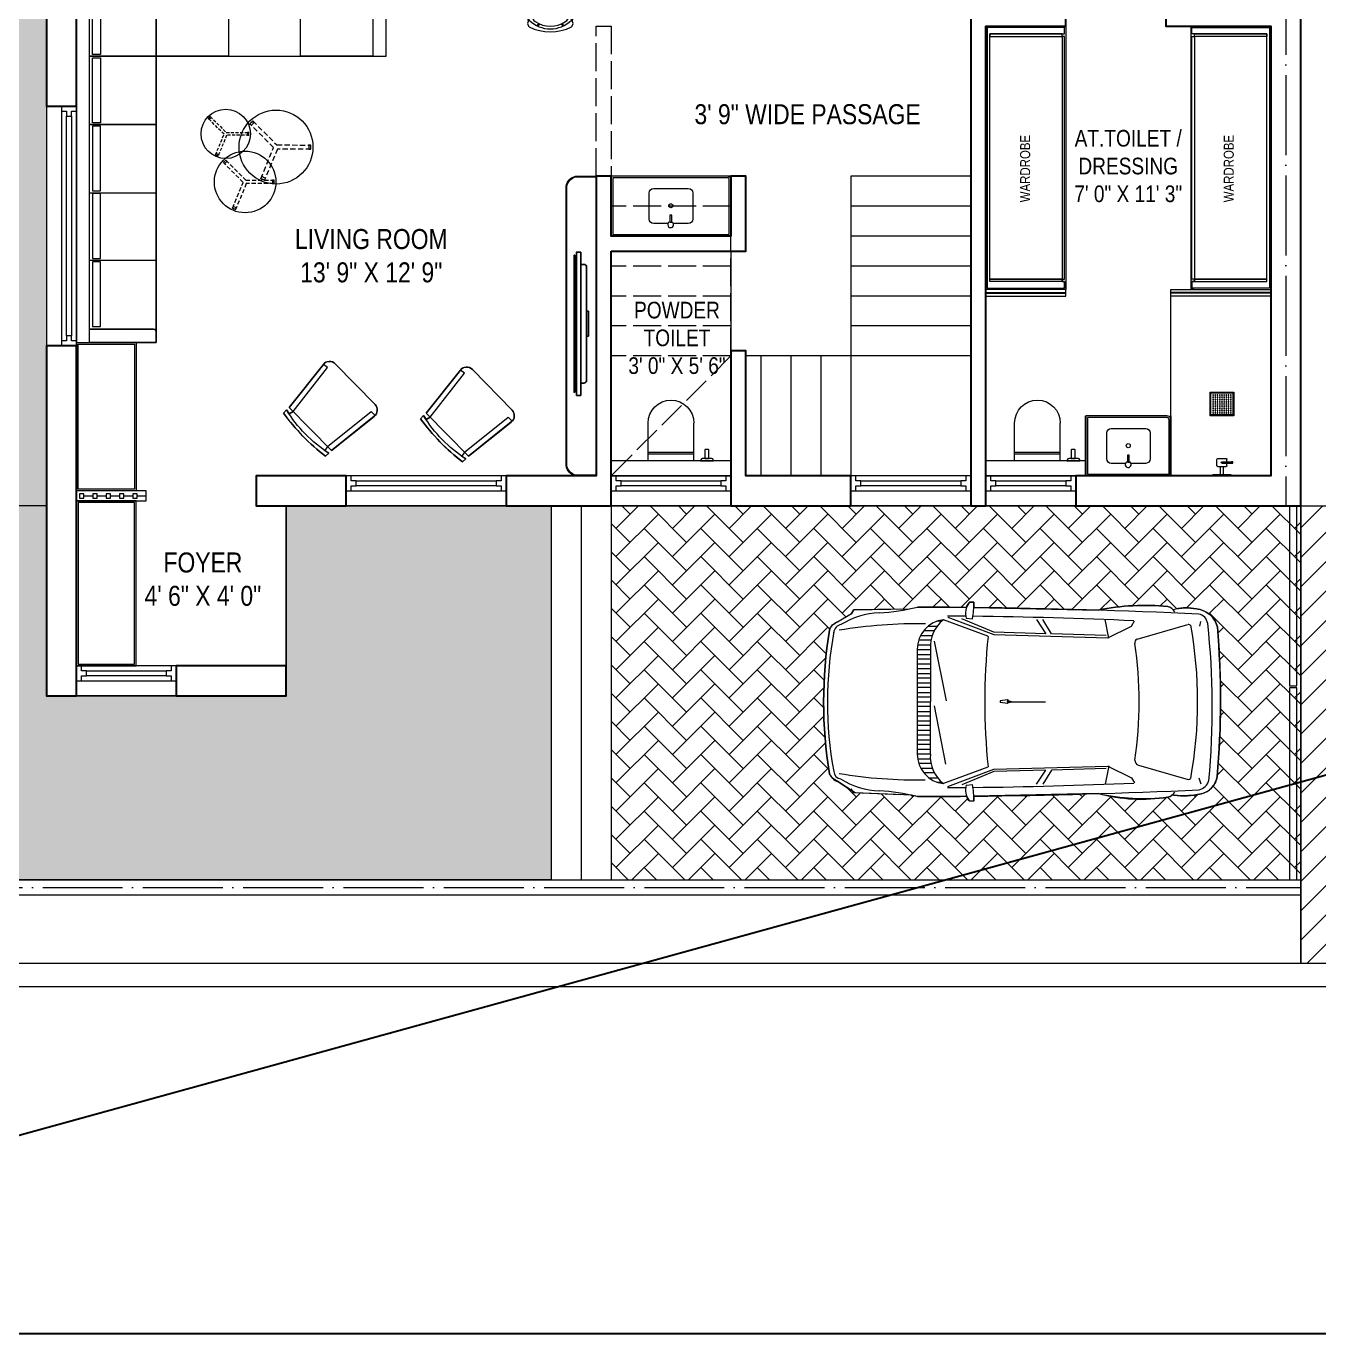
# Model space of a CAD drawing. Header units: millimetres. Extents: x 56222 to 120458, y -162468 to -121287.
# Drawn here: x 113795.1 to 114183.1, y -158693.4 to -158300.9 of the extents above; entities that cross this region are included whole.
import ezdxf

# ---------------------------------------------------------------- set-up
doc = ezdxf.new("R2010")
doc.units = ezdxf.units.MM
doc.header["$MEASUREMENT"] = 0
for name, pattern in [('ACAD_ISO02W100', [15, 12, -3]), ('ACAD_ISO04W100', [30, 24, -3, 0, -3]), ('HIDDEN', [0.375, 0.25, -0.125])]:
    doc.linetypes.add(name, pattern=pattern)
for name, color, linetype, lineweight in [('aaa_2-i-ele-furniture-metal', 143, 'Continuous', 9), ('Farniture', 59, 'Continuous', 25), ('FURNITURE', 59, 'Continuous', 9), ('GROUND FLOOR', 7, 'Continuous', 9), ('GROUND FLOOR  ( PLINE )', 251, 'Continuous', 30), ('GROUND FLOOR ( DW_RAIL )', 7, 'Continuous', 9), ('GROUND FLOOR ( STAIR )', 45, 'Continuous', 9), ('SECOND FLOOR  ( PLINE )', 251, 'Continuous', 30), ('X_GARDEN ( AMENITIES )', 251, 'Continuous', 9), ('X_GARDEN ( HATCH )', 251, 'Continuous', 9), ('X_GARDEN ( PARKING ) ( HATCH )', 251, 'Continuous', 9), ('X_PLOT', 1, 'Continuous', 9), ('X_PLOT ( HATCH )', 251, 'Continuous', 9), ('X_PLot_', 250, 'Continuous', 9), ('X_SHEET', 7, 'Continuous', 9), ('XXX  CAR ( SEDAN )', 251, 'Continuous', 9)]:
    doc.layers.add(name, color=color, linetype=linetype, lineweight=lineweight)
doc.layers.add('GROUND FLOOR  ( Text )', color=251, linetype='Continuous')
doc.layers.add('XXX  CAR ( BOUNDRY )', color=251, linetype='Continuous', lineweight=9, plot=False)
doc.styles.add('KATHA', font='swissc.ttf')
doc.styles.add("KATHA'", font='swissc.ttf')

# ---------------------------------------------------------------- blocks, each defined once
blk = doc.blocks.new('tv')
at = {"layer": 'Farniture'}
for points in [[(47049.68, -94850.89), (47017.64, -94850.89), (47017.64, -94849.96), (47049.68, -94849.96)], [(47048.97, -94849.55), (47018.36, -94849.55), (47018.36, -94849.43), (47048.97, -94849.43)], [(47048.62, -94849.96), (47018.71, -94849.96), (47018.71, -94849.55), (47048.62, -94849.55)], [(47030.87, -94852.22), (47036.46, -94852.22), (47036.46, -94852.63), (47030.87, -94852.63)]]:
    blk.add_lwpolyline(points, close=True, dxfattribs=at)
blk.add_lwpolyline([(47046.93, -94850.89), (47020.39, -94850.89), (47020.39, -94851.6, 0.414214), (47021.02, -94852.22), (47046.31, -94852.22, 0.414214), (47046.93, -94851.6)], format="xyb", close=True, dxfattribs=at)
blk = doc.blocks.new('A$C744D1EC1')
at = {"layer": 'FURNITURE'}
for p, q in [((-2.26, -0.39), (-2.26, 0)), ((-2.26, -0.39), (-2.26, 0)), ((0, -0.39), (0, 0)), ((0, -0.39), (0, 0)), ((2.26, -0.39), (2.26, 0)), ((2.26, -0.39), (2.26, 0)), ((-2.26, -0.39), (2.26, -0.39)), ((-2.26, -0.39), (2.26, -0.39)), ((-1.26, -2.56), (-1.26, -4.14)), ((-1.06, -2.36), (1.06, -2.36)), ((-0.39, -0.39), (-0.39, -2.36)), ((0, -3.15), (2.56, -3.15)), ((0.39, -0.39), (0.39, -2.36)), ((1.26, -2.56), (1.26, -3.15)), ((-1.06, -4.33), (1.06, -4.33)), ((0, -3.55), (2.56, -3.55)), ((1.26, -3.55), (1.26, -4.14))]:
    blk.add_line(p, q, dxfattribs=at)
for points in [[(-2.96, -15.14), (-2.96, -20.86, 0.414214), (-2.86, -20.96), (2.86, -20.96, 0.414214), (2.96, -20.86), (2.96, -15.14, 0.414214), (2.86, -15.04), (-2.86, -15.04, 0.414214)], [(-2.76, -15.34), (-2.76, -20.66, 0.414214), (-2.66, -20.76), (2.66, -20.76, 0.414214), (2.76, -20.66), (2.76, -15.34, 0.414214), (2.66, -15.24), (-2.66, -15.24, 0.414214)]]:
    blk.add_lwpolyline(points, format="xyb", close=True, dxfattribs=at)
for centre, radius in [((2.56, -3.35), 0.197), ((-2.21, -15.79), 0.0985), ((-2.21, -16.34), 0.0985), ((-1.66, -15.79), 0.0985), ((-1.66, -16.34), 0.0985), ((-1.1, -15.79), 0.0985), ((-1.1, -16.34), 0.0985), ((-0.55, -15.79), 0.0985), ((-0.55, -16.34), 0.0985), ((0, -15.79), 0.0985), ((0, -16.34), 0.0985), ((0.55, -15.79), 0.0985), ((0.55, -16.34), 0.0985), ((1.1, -15.79), 0.0985), ((1.1, -16.34), 0.0985), ((1.66, -15.79), 0.0985), ((1.66, -16.34), 0.0985), ((2.21, -15.79), 0.0985), ((2.21, -16.34), 0.0985), ((-2.21, -16.9), 0.0985), ((-2.21, -17.45), 0.0985), ((-2.21, -18), 0.0985), ((-2.21, -18.55), 0.0985), ((-2.21, -19.1), 0.0985), ((-2.21, -19.66), 0.0985), ((-1.66, -16.9), 0.0985), ((-1.66, -17.45), 0.0985), ((-1.66, -18), 0.0985), ((-1.66, -18.55), 0.0985), ((-1.66, -19.1), 0.0985), ((-1.66, -19.66), 0.0985), ((-1.1, -16.9), 0.0985), ((-1.1, -17.45), 0.0985), ((-1.1, -18), 0.0985), ((-1.1, -18.55), 0.0985), ((-1.1, -19.1), 0.0985), ((-1.1, -19.66), 0.0985), ((-0.55, -16.9), 0.0985), ((-0.55, -17.45), 0.0985), ((-0.55, -18), 0.0985), ((-0.55, -18.55), 0.0985), ((-0.55, -19.1), 0.0985), ((-0.55, -19.66), 0.0985), ((0, -16.9), 0.0985), ((0, -17.45), 0.0985), ((0, -18), 0.0985), ((0, -18.55), 0.0985), ((0, -19.1), 0.0985), ((0, -19.66), 0.0985), ((0.55, -16.9), 0.0985), ((0.55, -17.45), 0.0985), ((0.55, -18), 0.0985), ((0.55, -18.55), 0.0985), ((0.55, -19.1), 0.0985), ((0.55, -19.66), 0.0985), ((1.1, -16.9), 0.0985), ((1.1, -17.45), 0.0985), ((1.1, -18), 0.0985), ((1.1, -18.55), 0.0985), ((1.1, -19.1), 0.0985), ((1.1, -19.66), 0.0985), ((1.66, -16.9), 0.0985), ((1.66, -17.45), 0.0985), ((1.66, -18), 0.0985), ((1.66, -18.55), 0.0985), ((1.66, -19.1), 0.0985), ((1.66, -19.66), 0.0985), ((2.21, -16.9), 0.0985), ((2.21, -17.45), 0.0985), ((2.21, -18), 0.0985), ((2.21, -18.55), 0.0985), ((2.21, -19.1), 0.0985), ((2.21, -19.66), 0.0985), ((-2.21, -20.21), 0.0985), ((-1.66, -20.21), 0.0985), ((-1.1, -20.21), 0.0985), ((-0.55, -20.21), 0.0985), ((0, -20.21), 0.0985), ((0.55, -20.21), 0.0985), ((1.1, -20.21), 0.0985), ((1.66, -20.21), 0.0985), ((2.21, -20.21), 0.0985)]:
    blk.add_circle(centre, radius, dxfattribs=at)
for centre, start, end in [((-1.06, -2.56), 90, 180), ((0, -3.35), 90, 270), ((1.06, -2.56), 0, 90), ((-1.06, -4.14), 180, 270), ((1.06, -4.14), 270, 0)]:
    blk.add_arc(centre, 0.197, start, end, dxfattribs=at)
blk = doc.blocks.new('diz arm chairs')
at = {"layer": 'FURNITURE'}
for points in [[(-370, 900, -0.07147), (390, 900), (390, 844, 0.112083), (-370, 844)], [(-370, 798), (390, 798), (458, 110, -0.443152), (358, 0), (-358, 0, -0.451971), (-457, 113)]]:
    blk.add_lwpolyline(points, format="xyb", close=True, dxfattribs=at)
for points in [[(-299, 798), (-310, 856)], [(320, 798), (331, 856)]]:
    blk.add_lwpolyline(points, dxfattribs=at)
for points in [[(-370, 798), (-299, 798), (-394, 101), (-457, 113)], [(390, 798), (320, 798), (389, 96), (458, 94)]]:
    blk.add_lwpolyline(points, close=True, dxfattribs=at)
blk = doc.blocks.new('dfg')
at = {"layer": 'FURNITURE'}
for p, q in [((295086.03, -103322.89), (295099.32, -103322.89)), ((295086.03, -103322.89), (295086.03, -103338.95)), ((295088.5, -103338.95), (295088.5, -103322.89)), ((295089.07, -103338.95), (295089.07, -103322.89)), ((295086.03, -103338.95), (295099.32, -103338.95))]:
    blk.add_line(p, q, dxfattribs=at)
for points in [[(295086.89, -103316.98), (295086.89, -103319.57, -0.455818), (295086.08, -103320.57), (295086.03, -103320.57), (295086.03, -103315.98), (295086.08, -103315.98, -0.455818)], [(295090.07, -103317.91), (295090.07, -103318.8, -0.414214), (295089.82, -103319.05), (295086.89, -103319.05), (295086.89, -103317.66), (295089.82, -103317.66, -0.414214)]]:
    blk.add_lwpolyline(points, format="xyb", close=True, dxfattribs=at)
blk.add_arc((295099.32, -103330.92), 8.03, 270, 90, dxfattribs=at)
blk = doc.blocks.new('CAR ( SEDAN )')
at = {"layer": 'XXX  CAR ( SEDAN )', "lineweight": 9}
for p, q in [((11.33, 34.43), (10.27, 32.65)), ((28.81, 34.68), (11.33, 34.43)), ((56.11, 37.26), (54.49, 37.28)), ((5.19, 29.87), (9.57, 32.44)), ((44.02, 30.12), (42.29, 30.12)), ((61.32, 24.52), (44.73, 30.71)), ((46.39, 31.67), (63.58, 25.14)), ((63.55, 26.05), (51.57, 30.99)), ((53.2, 31.3), (55.61, 31.07)), ((79.53, 30.78), (82.97, 25.46)), ((85.11, 25.46), (81.82, 30.78)), ((106.5, 23.87), (105.18, 30.78)), ((114.99, 28.31), (116.05, 30.26)), ((140.52, 28.33), (140.83, 30.09)), ((36.23, 24.81), (40.54, 24.81)), ((41.29, 26.58), (37.37, 26.58)), ((39.17, 28.35), (42.42, 28.35)), ((82.97, 25.46), (63.55, 26.05)), ((63.58, 25.14), (106.09, 23.97)), ((105.51, 24.86), (85.11, 25.46)), ((106.09, 23.97), (115, 28.32)), ((117.03, 23.47), (136.05, 28.91)), ((34.98, 19.67), (34.98, -19.45)), ((35.08, 21.27), (39.85, 21.27)), ((40.06, 23.04), (35.48, 23.04)), ((39.85, 19.67), (39.84, -19.47)), ((41.29, 22.73), (45.72, 0.37)), ((39.85, 19.5), (34.98, 19.5)), ((34.98, 17.73), (39.85, 17.73)), ((39.85, 15.96), (34.98, 15.96)), ((34.98, 14.19), (39.85, 14.19)), ((39.85, 12.42), (34.98, 12.42)), ((34.98, 10.65), (39.85, 10.65)), ((39.85, 8.88), (34.98, 8.88)), ((34.98, 7.11), (39.85, 7.11)), ((39.85, 5.34), (34.98, 5.34)), ((34.98, 3.57), (39.85, 3.56)), ((39.85, 1.79), (34.98, 1.8)), ((34.98, 0.02), (39.85, 0.02)), ((68.6, 0.78), (65.88, 0.45)), ((65.88, 0.45), (65.88, -0.24)), ((69.03, 0.48), (68.6, 0.78)), ((68.63, 0.76), (68.63, -0.56)), ((68.83, 0.29), (69.63, 0.29)), ((69.03, 0.48), (69.03, 0.29)), ((69.63, 0.29), (70.41, 0.1)), ((69.63, -0.09), (70.41, 0.1)), ((70.41, 0.1), (82.88, 0.1)), ((39.85, -1.75), (34.98, -1.75)), ((34.98, -3.52), (39.85, -3.52)), ((41.28, -1.41), (45.51, -23.26)), ((68.6, -0.58), (65.88, -0.24)), ((69.03, -0.27), (68.6, -0.58)), ((68.83, -0.09), (69.63, -0.09)), ((69.03, -0.09), (69.03, -0.27)), ((39.85, -5.29), (34.98, -5.29)), ((34.98, -7.06), (39.85, -7.06)), ((39.85, -8.83), (34.98, -8.83)), ((34.98, -10.6), (39.85, -10.6)), ((39.85, -12.37), (34.98, -12.37)), ((34.98, -14.14), (39.85, -14.14)), ((39.85, -15.91), (34.98, -15.91)), ((34.98, -17.68), (39.84, -17.68)), ((39.84, -19.45), (34.98, -19.45)), ((35.07, -21.22), (39.84, -21.22)), ((40.05, -22.99), (35.47, -22.99)), ((61.31, -24.32), (44.71, -30.5)), ((63.57, -25.11), (106.08, -23.95)), ((106.49, -23.86), (105.17, -30.76)), ((106.08, -23.95), (114.99, -28.31)), ((117.55, -23.63), (136.14, -28.95)), ((36.22, -24.76), (40.52, -24.76)), ((41.28, -26.53), (37.36, -26.53)), ((39.16, -28.3), (42.41, -28.3)), ((46.38, -31.62), (63.57, -25.11)), ((63.54, -26.02), (51.56, -30.94)), ((82.96, -25.43), (63.54, -26.02)), ((79.51, -30.75), (82.96, -25.43)), ((85.1, -25.43), (81.81, -30.76)), ((105.5, -24.85), (85.1, -25.43)), ((114.98, -28.3), (116.04, -30.25)), ((140.06, -28.33), (140.82, -30.54)), ((5.28, -29.76), (9.37, -32.41)), ((11.32, -33.93), (10.26, -32.41)), ((28.79, -34.7), (11.32, -33.93)), ((44.01, -30.08), (42.28, -30.07)), ((53.18, -31.09), (55.59, -30.86)), ((34.99, -35.34), (34.79, -35.34)), ((56.1, -37.05), (54.48, -37.08))]:
    blk.add_line(p, q, dxfattribs=at)
blk.add_lwpolyline([(68.83, -0.09, -0.135264), (68.79, -0.08, -0.106902), (68.74, -0.03, -0.081911), (68.71, 0.02, -0.07014), (68.7, 0.1, -0.07014), (68.71, 0.18, -0.081911), (68.74, 0.24, -0.106902), (68.79, 0.28, -0.135264), (68.83, 0.29, -0.135264)], format="xyb", dxfattribs=at)
at = {"layer": 'XXX  CAR ( SEDAN )', "lineweight": 9, "const_width": 0.0741}
blk.add_lwpolyline([(82.92, 0.1, -1), (82.84, 0.1, -1)], format="xyb", close=True, dxfattribs=at)
at = {"layer": 'XXX  CAR ( SEDAN )', "lineweight": 9}
for centre, radius, start, end in [((15.66, 112.82), 79.77, 273.7126, 284.0237), ((17.52, -4184.09), 4219.52, 89.51331, 89.76258), ((60.02, 32.98), 7.03, 145.9184, 193.832), ((56.75, 35), 3.21, 134.8141, 142.9824), ((21.81, 36.95), 34.3, 350.1342, 0.5279), ((26.54, -2443.94), 2479.37, 87.37489, 89.31746), ((119.86, -48.79), 84.84, 84.0994, 101.7634), ((127.4, 31.38), 4.38, 31.0911, 74.3623), ((135.29, 15.6), 19.51, 78.4593, 101.2652), ((138.37, 25.84), 8.92, 13.8808, 84.6498), ((6.66, 25.44), 4.67, 108.278, 161.7508), ((21.86, 3.94), 29.3, 92.0205, 121.7297), ((46.07, 19.68), 11.11, 96.958, 179.9875), ((52.62, 20.65), 12.79, 128.119, 184.3378), ((28.76, -2659.11), 2691.22, 89.48275, 89.62717), ((33.05, -1869.9), 1902.01, 87.50478, 89.31628), ((139.18, 28.63), 4.29, 9.2719, 78.0804), ((167.01, -0.04), 167.01, 170.7499, 189.2251), ((145.37, 0.04), 143.96, 169.5071, 190.407), ((7.25, 25.43), 3.53, 99.4092, 173.5805), ((35.04, -149.14), 178.32, 89.0548, 99.441), ((299.26, 0.05), 239.11, 174.1497, 185.8253), ((61.28, 24.41), 0.12, 10.1779, 76.0482), ((136.23, 27.69), 1.22, 42.9156, 98.1455), ((-20.64, 0.07), 160.3, 349.6825, 10.2925), ((-144.45, -1.89), 289.58, 354.5585, 6.1808), ((-173.68, 0.47), 321.88, 354.9457, 4.911), ((117.49, 22.26), 1.3, 111.9004, 198.0475), ((-32.89, 0.09), 150.73, 351.6665, 8.3085), ((46.06, -19.47), 11.11, 179.9875, 263.0169), ((52.61, -20.44), 12.79, 175.6371, 231.856), ((61.27, -24.21), 0.12, 283.9268, 349.7971), ((118.07, -21.87), 1.83, 176.6262, 253.3957), ((6.94, -24.91), 5.13, 202.2685, 251.0221), ((6.99, -25.6), 3.24, 187.3673, 257.671), ((35.13, 149.2), 178.33, 260.5252, 270.9113), ((21.87, -3.66), 29.53, 238.2508, 267.9428), ((135.84, -27.01), 1.97, 278.9321, 307.479), ((139.09, -26.61), 7.97, 283.9534, 351.1274), ((15.61, -112.76), 79.77, 76.0872, 86.2624), ((29.92, 2659.16), 2691.22, 270.34779, 270.49175), ((60, -32.78), 7.03, 166.143, 214.0566), ((21.8, -36.72), 34.3, 359.447, 9.8408), ((34.03, 1869.71), 1901.76, 270.65458, 272.46559), ((27.88, 2446.59), 2481.96, 270.65051, 272.59542), ((127.39, -31.37), 4.38, 285.6127, 328.8838), ((138.98, -27.94), 5.03, 284.8383, 344.033), ((19.35, 4184.15), 4219.52, 270.21238, 270.46245), ((56.74, -34.8), 3.21, 216.9926, 225.1608), ((119.88, 48.8), 84.84, 258.2116, 275.8756), ((134.37, -4.4), 30.65, 263.1536, 282.3662)]:
    blk.add_arc(centre, radius, start, end, dxfattribs=at)
blk = doc.blocks.new('chair')
at = {"layer": 'FURNITURE'}
for p, q in [((207537.55, -332787.31), (207536.92, -332786.71)), ((207537.75, -332787.21), (207537.26, -332786.54)), ((207544.47, -332787.21), (207544.97, -332786.54)), ((207544.68, -332787.31), (207545.31, -332786.71)), ((207534.34, -332788.09), (207533.13, -332795.04)), ((207534.65, -332788.35), (207534.13, -332795.21)), ((207535.35, -332789.78), (207534.82, -332796.73)), ((207546.87, -332789.78), (207547.4, -332796.73)), ((207547.58, -332788.35), (207548.1, -332795.21)), ((207547.88, -332788.09), (207549.09, -332795.04)), ((207534.15, -332794.85), (207535.01, -332794.25)), ((207534.25, -332793.63), (207535.06, -332793.69)), ((207547.98, -332793.63), (207547.17, -332793.69)), ((207548.07, -332794.85), (207547.21, -332794.25)), ((207544.98, -332799.35), (207537.25, -332799.35))]:
    blk.add_line(p, q, dxfattribs=at)
for centre, radius, start, end in [((207535.38, -332787.38), 1.26, 127.0239, 232.9761), ((207541.11, -332798.54), 13.79, 61.9275, 118.0725), ((207541.11, -332794.89), 9.19, 45.0865, 134.9135), ((207541.11, -332794.89), 8.38, 55.9297, 124.0703), ((207546.85, -332787.38), 1.26, 307.0239, 52.9761), ((207537.78, -332789.96), 2.43, 124.0703, 175.6302), ((207544.44, -332789.96), 2.43, 4.3698, 55.9297), ((207533.63, -332795.13), 0.504, 170.1051, 0.2897), ((207548.6, -332795.13), 0.504, 179.7103, 9.8949), ((207537.25, -332796.92), 2.43, 175.6302, 270), ((207544.98, -332796.92), 2.43, 270, 4.3698)]:
    blk.add_arc(centre, radius, start, end, dxfattribs=at)
blk = doc.blocks.new('A$C37C31B9F')
at = {"layer": 'FURNITURE', "linetype": 'HIDDEN', "lineweight": 5, "ltscale": 8}
blk.add_lwpolyline([(0.83, -0.86), (0.83, -14.44), (13.38, -19.64, -0.029437), (12.75, -21.18), (0, -15.9), (-12.75, -21.18, -0.029437), (-13.38, -19.64), (-0.83, -14.44), (-0.83, -0.86)], format="xyb", close=True, dxfattribs=at)
at = {"layer": 'FURNITURE', "ltscale": 10}
for points in [[(0.83, -1.69), (0.83, -0.86), (-0.83, -0.86), (-0.83, -1.69, -0.031281)], [(-11.98, -20.86, -0.031281), (-12.61, -19.32), (-13.38, -19.64, 0.029437), (-12.75, -21.18)], [(-6.39, -20.49), (-6.39, -19.48), (-8.39, -19.48), (-8.39, -20.49, -0.031281)], [(13.38, -19.64), (12.61, -19.32, -0.031281), (11.98, -20.86), (12.75, -21.18, 0.029437)], [(18.37, -22.35), (18.37, -21.68), (17.03, -21.68), (17.03, -22.35, -0.031281)], [(8.12, -37.69, -0.031281), (7.61, -36.45), (6.99, -36.71, 0.029437), (7.5, -37.94)], [(28.41, -36.71), (27.79, -36.45, -0.031281), (27.28, -37.69), (27.9, -37.94, 0.029437)], [(-21.76, -43.49, -0.031281), (-22.53, -41.64), (-23.45, -42.02, 0.029437), (-22.69, -43.87)], [(8.67, -42.02), (7.74, -41.64, -0.031281), (6.98, -43.49), (7.9, -43.87, 0.029437)]]:
    blk.add_lwpolyline(points, format="xyb", close=True, dxfattribs=at)
at = {"layer": 'FURNITURE', "linetype": 'HIDDEN', "lineweight": 5, "ltscale": 10}
blk.add_lwpolyline([(-6.39, -19.48), (-6.39, -35.79), (8.67, -42.02, -0.029437), (7.9, -43.87), (-7.39, -37.54), (-22.69, -43.87, -0.029437), (-23.45, -42.02), (-8.39, -35.79), (-8.39, -19.48)], format="xyb", close=True, dxfattribs=at)
at = {"layer": 'FURNITURE', "linetype": 'HIDDEN', "lineweight": 5, "ltscale": 6}
blk.add_lwpolyline([(18.37, -21.68), (18.37, -32.55), (28.41, -36.71, -0.029437), (27.9, -37.94), (17.7, -33.72), (7.5, -37.94, -0.029437), (6.99, -36.71), (17.03, -32.55), (17.03, -21.68)], format="xyb", close=True, dxfattribs=at)
at = {"layer": 'FURNITURE'}
for centre, radius in [((0, -15), 15), ((-7.39, -36.45), 18), ((17.7, -33), 12)]:
    blk.add_circle(centre, radius, dxfattribs=at)

msp = doc.modelspace()

# ---------------------------------------------------------------- hatches: boundary and pattern name
at = {"layer": 'X_GARDEN ( PARKING ) ( HATCH )'}
h = msp.add_hatch(dxfattribs=at)
h.set_pattern_fill('HONEY', color=256, scale=30, style=0)
h.set_pattern_definition([(0, (12556.0177, 893.4752), (5.625, 3.24759525), [3.75, -7.5]), (120, (12556.0177, 893.4752), (-5.62499999, 3.24759527), [3.75, -7.5]), (60, (12556.0177, 893.4752), (1e-08, 6.49519052), [-7.5, 3.75])])
h.paths.add_polyline_path([(113765.12644, -158161.38434), (113801.12644, -158161.38434), (113801.12644, -158501.88434), (113873.12644, -158501.88434), (113873.12644, -158444.88434), (113952.62644, -158444.88434), (113952.62644, -158557.13434), (113765.12644, -158557.13434)])
h = msp.add_hatch(dxfattribs=at)
h.set_pattern_fill('AR-HBONE', color=256, scale=1.5, style=0)
h.set_pattern_definition([(45, (12556.0177, 893.475), (7e-16, 8.48528137), [18, -6]), (135, (12560.2603, 897.718), (7e-16, 8.48528137), [18, -6])])
h.paths.add_polyline_path([(113970.62644, -158557.13434), (114177.62644, -158557.13434), (114177.62644, -158444.88434), (113970.62644, -158444.88434)])
edge = h.paths.add_edge_path(flags=16)
edge.add_line((114079.5307, -158533.50888), (114078.22957, -158533.52566))
edge.add_line((114078.22957, -158533.52566), (114078.03937, -158533.31501))
edge.add_arc((114082.67062, -158530.07086), 5.65447, 200.4037144, 215.0108894, ccw=False)
edge.add_line((114077.37092, -158532.04219), (114062.56722, -158532.12937))
edge.add_line((114062.56722, -158532.12937), (114060.80306, -158531.75493))
edge.add_line((114060.80306, -158531.75493), (114043.8979, -158531.01372))
edge.add_line((114043.8979, -158531.01372), (114038.67971, -158527.64778))
edge.add_line((114038.67971, -158527.64778), (114037.19062, -158526.74716))
edge.add_line((114037.19062, -158526.74716), (114036.17524, -158525.27442))
edge.add_arc((114168.69097, -158503.75207), 134.25211, 170.7498996, 189.225061, ccw=False)
edge.add_arc((114038.55131, -158482.55724), 2.39784, 126.1795056, 170.7498996, ccw=False)
edge.add_arc((114043.61437, -158489.48023), 10.97469, 117.1128965, 126.1795056, ccw=False)
edge.add_line((114038.61271, -158479.71155), (114042.84727, -158477.22289))
edge.add_line((114042.84727, -158477.22289), (114043.54685, -158476.04708))
edge.add_line((114043.54685, -158476.04708), (114060.06524, -158475.81048))
edge.add_line((114060.06524, -158475.81048), (114062.56355, -158475.23927))
edge.add_line((114062.56355, -158475.23927), (114077.33567, -158475.36958))
edge.add_arc((114082.96821, -158477.33026), 5.96403, 146.4337525, 160.8070388, ccw=False)
edge.add_arc((114078.79934, -158474.56401), 0.96087, 135.446833, 146.4337525, ccw=False)
edge.add_arc((114075.44948, -158471.266), 3.74002, 315.4468331, 318.2655118)
edge.add_line((114078.24042, -158473.75566), (114079.5437, -158473.77082))
edge.add_arc((114051.97418, -158474.02408), 27.57068, -2.8371538, 0.5263245, ccw=False)
edge.add_line((114079.51107, -158475.38876), (114116.86778, -158476.18408))
edge.add_arc((114130.78828, -158542.94454), 68.19633, 84.0993963, 101.7782217, ccw=False)
edge.add_arc((114137.64364, -158476.61343), 1.5119, 50.2716843, 84.0993963, ccw=False)
edge.add_arc((114144.90338, -158467.87782), 9.84655, 230.2716843, 235.3923991)
edge.add_arc((114143.19464, -158491.18018), 15.68641, 91.396844, 104.3343579, ccw=False)
edge.add_arc((114143.19464, -158491.18018), 15.68641, 78.4593301, 91.396844, ccw=False)
edge.add_arc((114145.67081, -158482.93904), 7.15881, 49.2496784, 84.6932256, ccw=False)
edge.add_arc((114145.66409, -158482.94984), 7.17139, 13.8808385, 49.2653386, ccw=False)
edge.add_arc((113892.64289, -158503.38933), 260.92586, -0.0618614, 4.8718869, ccw=False)
edge.add_arc((113894.65824, -158503.34066), 258.91057, 354.9481753, 359.9268883, ccw=False)
edge.add_arc((114146.3278, -158525.16943), 6.31027, 317.4103477, 351.1569482, ccw=False)
edge.add_arc((114146.24568, -158525.1137), 6.40845, 283.9533795, 317.5404036, ccw=False)
edge.add_arc((114142.2207, -158504.5175), 27.38799, 272.4980163, 281.7348948, ccw=False)
edge.add_arc((114142.45088, -158507.25651), 24.64179, 262.1156032, 272.240893, ccw=False)
edge.add_arc((114141.77676, -158536.42959), 5.47913, 119.5968338, 127.2104123)
edge.add_arc((114137.64867, -158530.99309), 1.34704, 275.8755643, 307.2104123, ccw=False)
edge.add_arc((114129.73085, -158485.26194), 47.75546, 254.3643483, 279.711474, ccw=False)
edge.add_line((114116.85985, -158531.25021), (114079.50483, -158532.02422))
edge.add_arc((114069.62118, -158532.9389), 9.92588, -3.2964236, 5.2873942, ccw=False)
edge.add_line((114079.53064, -158533.50966), (114079.5307, -158533.50888))
at = {"layer": 'X_PLOT ( HATCH )'}
h = msp.add_hatch(dxfattribs=at)
h.set_pattern_fill('ANSI31', color=251, scale=50, style=0)
h.set_pattern_definition([(45, (12556.0177, 893.475), (-4.41941738, 4.41941738), [])])
h.paths.add_polyline_path([(114177.62644, -158444.88434), (114291.59855, -158444.88418), (114291.59855, -158582.26813), (114177.62644, -158582.26829)])

# ---------------------------------------------------------------- linework, layer by layer
at = {"layer": 'FURNITURE'}
for p, q in [((113814.06725, -158350.88434), (113834.11041, -158350.88434)), ((113814.06725, -158371.1057), (113834.11041, -158371.1057)), ((114138.62644, -158435.88434), (114138.62644, -158381.88434)), ((113812.40248, -158441.88433), (113815.06914, -158441.88433)), ((113816.40248, -158441.88433), (113819.06914, -158441.88433)), ((113820.40248, -158441.88433), (113823.06914, -158441.88433)), ((113824.40248, -158441.88433), (113827.06914, -158441.88433)), ((113828.40248, -158441.88433), (113831.06914, -158441.88433))]:
    msp.add_line(p, q, dxfattribs=at)
at = {"layer": 'FURNITURE', "color": 5, "lineweight": 30, "ltscale": 10000}
for p, q in [((114083.12644, -158380.88434), (114107.12644, -158380.88434)), ((114168.62644, -158380.88434), (114138.62644, -158380.88434)), ((114113.12644, -158435.88434), (114113.12644, -158417.87854)), ((114138.62644, -158435.88434), (114138.62644, -158417.87854))]:
    msp.add_line(p, q, dxfattribs=at)
at = {"layer": 'FURNITURE'}
for points in [[(113810.12644, -158285.88434), (113810.12644, -158395.88434), (113834.11041, -158395.88434), (113814.06725, -158395.88434), (113814.06725, -158391.88434), (113834.11041, -158391.88434), (113834.11041, -158395.88434), (113834.11041, -158330.38434), (113814.06725, -158330.38434), (113814.06725, -158330.38434), (113834.11041, -158330.38434), (113834.11041, -158309.88434), (113814.06725, -158309.88434), (113899.1259, -158309.88533), (113877.45407, -158309.88434), (113877.45407, -158289.08434)], [(113899.1259, -158289.08533), (113899.1259, -158309.88533), (113903.1259, -158309.88533), (113903.1259, -158285.88533)], [(113855.78224, -158289.08434), (113855.78224, -158309.88434), (113834.11041, -158309.88434), (113834.11041, -158289.08434), (113834.11041, -158395.88434)], [(114107.12644, -158379.88434), (114083.12644, -158379.88434), (114083.12644, -158300.88552), (114107.12644, -158300.88552), (114107.12644, -158379.88434), (114106.38887, -158379.88434), (114106.38887, -158379.49642), (114106.77679, -158379.49642), (114106.77679, -158377.55681), (114084.2902, -158377.55681), (114084.2902, -158303.21305), (114106.77679, -158303.21305), (114106.77679, -158301.27344), (114083.51436, -158301.27344), (114083.51436, -158379.49642), (114106.77679, -158379.49642), (114106.77679, -158377.55681), (114106.00094, -158377.55681), (114106.00094, -158376.78096), (114106.77679, -158376.78096), (114106.77679, -158303.9889), (114106.00094, -158303.9889), (114106.00094, -158303.21305), (114084.2902, -158303.21305), (114084.2902, -158303.9889), (114106.00094, -158303.9889), (114106.00094, -158376.78096), (114084.2902, -158376.78096), (114106.00094, -158376.78096), (114106.00094, -158377.55681), (114106.77679, -158377.55681), (114106.77679, -158379.49642), (114106.38887, -158379.49642), (114106.38887, -158379.88434)], [(114144.62644, -158379.88434), (114168.62644, -158379.88434), (114168.62644, -158300.88552), (114144.62644, -158300.88552), (114144.62644, -158379.88434), (114145.36401, -158379.88434), (114145.36401, -158379.49642), (114144.97609, -158379.49642), (114144.97609, -158377.55681), (114167.46267, -158377.55681), (114167.46267, -158303.21305), (114144.97609, -158303.21305), (114144.97609, -158301.27344), (114168.23852, -158301.27344), (114168.23852, -158379.49642), (114144.97609, -158379.49642), (114144.97609, -158377.55681), (114145.75193, -158377.55681), (114145.75193, -158376.78096), (114144.97609, -158376.78096), (114144.97609, -158303.9889), (114145.75193, -158303.9889), (114145.75193, -158303.21305), (114167.46267, -158303.21305), (114167.46267, -158303.9889), (114145.75193, -158303.9889), (114145.75193, -158376.78096), (114167.46267, -158376.78096), (114145.75193, -158376.78096), (114145.75193, -158377.55681), (114144.97609, -158377.55681), (114144.97609, -158379.49642), (114145.36401, -158379.49642), (114145.36401, -158379.88434)]]:
    msp.add_lwpolyline(points, dxfattribs=at)
for points in [[(113834.11041, -158395.88434), (113834.11041, -158392.70046, 0.419987392), (113833.31041, -158391.88434), (113814.06725, -158391.88434), (113814.06725, -158289.08434)], [(113987.70785, -158360.1101), (113983.43608, -158360.11022, -0.414213562), (113982.10385, -158358.77807), (113982.10363, -158350.97855, -0.414213562), (113983.43578, -158349.64632), (113993.8171, -158349.64602, -0.414213562), (113995.14932, -158350.97818), (113995.14955, -158358.77769, -0.414213562), (113993.8174, -158360.10992), (113989.34316, -158360.11005)], [(113987.70785, -158360.1101), (113983.43608, -158360.11022, -0.414213562), (113982.10385, -158358.77807), (113982.10363, -158350.97855, -0.414213562), (113983.43578, -158349.64632), (113993.8171, -158349.64602, -0.414213562), (113995.14932, -158350.97818), (113995.14955, -158358.77769, -0.414213562), (113993.8174, -158360.10992), (113989.34316, -158360.11005)], [(114125.01719, -158432.11025), (114120.74542, -158432.11037, -0.414213562), (114119.4132, -158430.77822), (114119.41297, -158422.9787, -0.414213562), (114120.74512, -158421.64647), (114131.12644, -158421.64617, -0.414213562), (114132.45867, -158422.97832), (114132.45889, -158430.77784, -0.414213562), (114131.12674, -158432.11007), (114126.6525, -158432.1102)], [(114125.01719, -158432.11025), (114120.74542, -158432.11037, -0.414213562), (114119.4132, -158430.77822), (114119.41297, -158422.9787, -0.414213562), (114120.74512, -158421.64647), (114131.12644, -158421.64617, -0.414213562), (114132.45867, -158422.97832), (114132.45889, -158430.77784, -0.414213562), (114131.12674, -158432.11007), (114126.6525, -158432.1102)]]:
    msp.add_lwpolyline(points, format="xyb", dxfattribs=at)
for points in [[(113817.36754, -158309.35419), (113814.93873, -158309.35419), (113814.93873, -158289.95581), (113833.58026, -158289.95581), (113833.58026, -158292.38463), (113817.36754, -158292.38463)], [(113817.36754, -158329.85419), (113814.93873, -158329.85419), (113814.93873, -158310.41449), (113817.36754, -158310.41449)], [(113817.36754, -158330.91449), (113814.93873, -158330.91449), (113814.93873, -158350.35419), (113817.36754, -158350.35419)], [(113817.36754, -158351.13586), (113814.93873, -158351.13586), (113814.93873, -158370.57555), (113817.36754, -158370.57555)], [(113988.83836, -158359.75731), (113988.83829, -158357.65509), (113988.30197, -158357.6551), (113988.30203, -158359.75733)], [(113988.83836, -158359.75731), (113988.83829, -158357.65509), (113988.30197, -158357.6551), (113988.30203, -158359.75733)], [(113817.36754, -158371.63586), (113814.93873, -158371.63586), (113814.93873, -158391.07555), (113817.36754, -158391.07555)], [(114107.12644, -158381.88434), (114107.12644, -158379.88434), (114083.12644, -158379.88434), (114083.12644, -158381.88434)], [(114138.62644, -158381.88434), (114138.62644, -158379.88434), (114168.62644, -158379.88434), (114168.62644, -158381.88434)], [(113828.06914, -158440.38433), (113810.12644, -158440.38433), (113810.12644, -158395.88434), (113828.06914, -158395.88434)], [(113827.56914, -158439.88433), (113810.62644, -158439.88433), (113810.62644, -158396.38434), (113827.56914, -158396.38434)], [(113970.62644, -158431.38434), (113970.62644, -158435.88434), (114006.62644, -158435.88434), (114006.62644, -158431.38434)], [(114083.12644, -158431.38434), (114083.12644, -158435.88434), (114113.12644, -158435.88434), (114113.12644, -158431.38434)], [(114126.1477, -158431.75746), (114126.14764, -158429.65523), (114125.61131, -158429.65525), (114125.61137, -158431.75748)], [(114126.1477, -158431.75746), (114126.14764, -158429.65523), (114125.61131, -158429.65525), (114125.61137, -158431.75748)], [(113831.06914, -158443.38433), (113831.06914, -158440.38433), (113810.12644, -158440.38434), (113810.12644, -158443.38434)], [(113828.06914, -158443.38433), (113810.12644, -158443.38433), (113810.12644, -158492.88434), (113828.06914, -158492.88434)], [(113811.06914, -158442.551), (113812.40248, -158442.551), (113812.40248, -158441.21766), (113811.06914, -158441.21766)], [(113815.06914, -158442.551), (113816.40248, -158442.551), (113816.40248, -158441.21766), (113815.06914, -158441.21766)], [(113819.06914, -158442.551), (113820.40248, -158442.551), (113820.40248, -158441.21766), (113819.06914, -158441.21766)], [(113823.06914, -158442.551), (113824.40248, -158442.551), (113824.40248, -158441.21766), (113823.06914, -158441.21766)], [(113827.06914, -158442.551), (113828.40248, -158442.551), (113828.40248, -158441.21766), (113827.06914, -158441.21766)], [(113827.56914, -158443.88433), (113810.62644, -158443.88433), (113810.62644, -158492.38434), (113827.56914, -158492.38434)]]:
    msp.add_lwpolyline(points, close=True, dxfattribs=at)
for points in [[(113957.12638, -158348.97393, -0.285508079), (113959.95708, -158345.88434), (113966.12644, -158345.88434), (113966.12644, -158435.88434), (113959.95708, -158435.88434, -0.285488109), (113957.12644, -158432.79503)], [(113957.26966, -158348.98738, -0.283198222), (113959.97694, -158346.02761), (113966.12641, -158346.02761), (113966.12647, -158435.74107), (113959.97694, -158435.74107, -0.283177914), (113957.26971, -158432.78158)], [(113957.32616, -158348.99275, -0.282251932), (113959.98487, -158346.08411), (113966.12641, -158346.08411), (113966.12647, -158435.68457), (113959.98487, -158435.68457, -0.282231485), (113957.32621, -158432.7762)], [(113970.62644, -158363.88434), (114006.62644, -158363.88434), (114006.62644, -158347.07706, 0.422613335), (114005.44186, -158345.87858), (113970.62644, -158345.87854)], [(113971.12644, -158363.38434), (114006.12644, -158363.38434), (114006.12644, -158347.07133, 0.425307349), (114005.44427, -158346.37858), (113971.12644, -158346.37854)], [(113886.68236, -158428.29224), (113885.5106, -158427.08894), (113884.69765, -158428.25026, 0.008823724), (113885.89599, -158429.058), (113884.9351, -158429.99371, -0.071469557), (113872.2862, -158417.00432), (113873.2471, -158416.06861, 0.008823724), (113874.02272, -158417.28798), (113875.20523, -158416.50616), (113874.03347, -158415.30285), (113884.28145, -158402.40765, -0.451970662), (113887.85823, -158402.22756), (113899.78019, -158414.47045, -0.443152283), (113899.56058, -158417.99823)], [(113886.68236, -158428.29224), (113885.5106, -158427.08894), (113884.69765, -158428.25026, 0.008823724), (113885.89599, -158429.058), (113884.9351, -158429.99371, -0.071469557), (113872.2862, -158417.00432), (113873.2471, -158416.06861, 0.008823724), (113874.02272, -158417.28798), (113875.20523, -158416.50616), (113874.03347, -158415.30285), (113884.28145, -158402.40765, -0.451970662), (113887.85823, -158402.22756), (113899.78019, -158414.47045, -0.443152283), (113899.56058, -158417.99823)], [(113927.81285, -158429.9922), (113926.64109, -158428.78889), (113925.82814, -158429.95022, 0.008823724), (113927.02648, -158430.75795), (113926.06558, -158431.69366, -0.071469557), (113913.41669, -158418.70427), (113914.37759, -158417.76856, 0.008823724), (113915.15321, -158418.98794), (113916.33572, -158418.20611), (113915.16396, -158417.00281), (113925.41193, -158404.1076, -0.451970662), (113928.98872, -158403.92752), (113940.91068, -158416.17041, -0.443152283), (113940.69107, -158419.69819)], [(113927.81285, -158429.9922), (113926.64109, -158428.78889), (113925.82814, -158429.95022, 0.008823724), (113927.02648, -158430.75795), (113926.06558, -158431.69366, -0.071469557), (113913.41669, -158418.70427), (113914.37759, -158417.76856, 0.008823724), (113915.15321, -158418.98794), (113916.33572, -158418.20611), (113915.16396, -158417.00281), (113925.41193, -158404.1076, -0.451970662), (113928.98872, -158403.92752), (113940.91068, -158416.17041, -0.443152283), (113940.69107, -158419.69819)], [(114113.12644, -158435.88434), (114138.62644, -158435.88434), (114138.62644, -158419.07706, 0.422613335), (114137.44186, -158417.87858), (114113.12644, -158417.87854)], [(114113.62644, -158435.38434), (114138.12644, -158435.38434), (114138.12644, -158419.07133, 0.425307349), (114137.44427, -158418.37858), (114113.62644, -158418.37854)]]:
    msp.add_lwpolyline(points, format="xyb", close=True, dxfattribs=at)
for centre in [(113988.57005, -158354.80147), (113988.57005, -158354.80147), (114125.87939, -158426.80162), (114125.87939, -158426.80162)]:
    msp.add_circle(centre, 0.61313, dxfattribs=at)
for centre in [(113988.52552, -158360.47299), (113988.52552, -158360.47299), (114125.83486, -158432.47313), (114125.83486, -158432.47313)]:
    msp.add_arc(centre, 0.89457, 104.4675998, 69.5307368, dxfattribs=at)
at = {"layer": 'GROUND FLOOR', "color": 1, "linetype": 'ACAD_ISO04W100'}
for p, q in [((114173.12644, -158044.7346), (114173.12644, -158444.88434)), ((113679.62644, -158559.38434), (114177.62644, -158559.38434))]:
    msp.add_line(p, q, dxfattribs=at)
at = {"layer": 'GROUND FLOOR'}
for p, q in [((114177.62644, -158044.7346), (114177.62644, -158582.26829)), ((113801.12644, -158152.38434), (113801.12644, -158501.88434)), ((113810.12644, -158285.88434), (113810.12644, -158501.88434)), ((114078.62644, -158296.38434), (114078.62644, -158444.88434)), ((114083.12644, -158300.88434), (114083.12644, -158444.88434)), ((114168.62644, -158300.88434), (114168.62644, -158435.88434)), ((113810.12644, -158324.88434), (113801.12644, -158324.88434)), ((113966.12644, -158345.88434), (113966.12644, -158435.88434)), ((114011.12644, -158345.88434), (113966.12644, -158345.88434)), ((113970.62644, -158345.88434), (113970.62644, -158363.88434)), ((114006.62644, -158345.88434), (114006.62644, -158363.88434)), ((114011.12644, -158345.88434), (114011.12644, -158368.38434)), ((114006.62644, -158363.88434), (113970.62644, -158363.88434)), ((113970.62644, -158368.38434), (113970.62644, -158444.88434)), ((114011.12644, -158368.38434), (113970.62644, -158368.38434)), ((114006.62644, -158368.38434), (114006.62644, -158444.88434)), ((113810.12644, -158396.88434), (113801.12644, -158396.88434)), ((114011.12644, -158398.38434), (114006.62644, -158398.38434)), ((114011.12644, -158398.38434), (114011.12644, -158435.88434)), ((113966.12644, -158435.88434), (113864.12644, -158435.88434)), ((113864.12644, -158435.88434), (113864.12644, -158444.88434)), ((113891.12644, -158444.88434), (113891.12644, -158435.88434)), ((113939.12644, -158444.88434), (113939.12644, -158435.88434)), ((114006.62644, -158435.88434), (113970.62644, -158435.88434)), ((114078.62644, -158435.88434), (114011.12644, -158435.88434)), ((114042.62644, -158435.88434), (114042.62644, -158444.88434)), ((114168.62644, -158435.88434), (114083.12644, -158435.88434)), ((114110.12644, -158435.88434), (114110.12644, -158444.88434)), ((113864.12644, -158444.88434), (114291.59849, -158444.88418)), ((114177.62644, -158444.88434), (113864.12644, -158444.88434)), ((113873.12644, -158444.88434), (113873.12644, -158501.88434)), ((113873.12644, -158492.88434), (113810.12644, -158492.88434)), ((113840.12644, -158492.88434), (113840.12644, -158501.88434)), ((113873.12644, -158501.88434), (113801.12644, -158501.88434)), ((113681.87644, -158557.13434), (114173.12644, -158557.13434)), ((113677.37644, -158561.63434), (114177.62644, -158561.63434))]:
    msp.add_line(p, q, dxfattribs=at)
at = {"layer": 'GROUND FLOOR', "linetype": 'ACAD_ISO02W100', "ltscale": 0.7}
msp.add_lwpolyline([(113801.12644, -158444.88434), (113765.12644, -158444.88434), (113765.12644, -158128.38434), (114173.12644, -158128.38434)], dxfattribs=at)
msp.add_lwpolyline([(113970.62644, -158345.88434), (113966.12644, -158345.88434), (113966.12644, -158300.88434), (113970.62644, -158300.88434)], close=True, dxfattribs=at)
at = {"layer": 'GROUND FLOOR  ( PLINE )'}
for points in [[(114177.62644, -158152.38434), (114132.62644, -158152.38434), (114132.62644, -158161.38434), (114168.62644, -158161.38434), (114168.62644, -158296.38434), (114137.12644, -158296.38434), (114137.12644, -158300.88434), (114168.62644, -158300.88434), (114168.62644, -158435.88434), (114110.12644, -158435.88434), (114110.12644, -158444.88434), (114177.62644, -158444.88434)], [(113810.12644, -158285.88434), (113843.12644, -158285.88434), (113843.12644, -158281.38434), (113801.12644, -158281.38434), (113801.12644, -158324.88434), (113810.12644, -158324.88434)], [(114107.12644, -158296.38434), (114078.62644, -158296.38434), (114078.62644, -158444.88434), (114083.12644, -158444.88434), (114083.12644, -158300.88434), (114107.12644, -158300.88434)], [(113970.62644, -158368.38434), (114011.12644, -158368.38434), (114011.12644, -158345.88434), (114006.62644, -158345.88434), (114006.62644, -158363.88434), (113970.62644, -158363.88434), (113970.62644, -158345.88434), (113966.12644, -158345.88434), (113966.12644, -158435.88434), (113939.12644, -158435.88434), (113939.12644, -158444.88434), (113970.62644, -158444.88434)], [(113810.12644, -158396.88434), (113801.12644, -158396.88434), (113801.12644, -158501.88434), (113810.12644, -158501.88434)], [(114042.62644, -158435.88434), (114011.12644, -158435.88434), (114011.12644, -158398.38434), (114006.62644, -158398.38434), (114006.62644, -158444.88434), (114042.62644, -158444.88434)], [(113891.12644, -158435.88434), (113864.12644, -158435.88434), (113864.12644, -158444.88434), (113891.12644, -158444.88434)], [(113873.12644, -158492.88434), (113840.12644, -158492.88434), (113840.12644, -158501.88434), (113873.12644, -158501.88434)]]:
    msp.add_lwpolyline(points, close=True, dxfattribs=at)
at = {"layer": 'GROUND FLOOR ( DW_RAIL )'}
for points in [[(113810.12644, -158396.88434), (113810.12644, -158395.38434), (113808.62644, -158395.38434), (113808.62644, -158393.88434), (113807.12644, -158393.88434), (113807.12644, -158327.88434), (113808.62644, -158327.88434), (113808.62644, -158326.38434), (113810.12644, -158326.38434), (113810.12644, -158324.88434), (113805.62644, -158324.88434), (113805.62644, -158326.38434), (113807.12644, -158326.38434), (113807.12644, -158327.88434), (113808.62644, -158327.88434), (113808.62644, -158393.88434), (113807.12644, -158393.88434), (113807.12644, -158395.38434), (113805.62644, -158395.38434), (113805.62644, -158396.88434), (113810.12644, -158396.88434), (113810.12644, -158324.88434), (113805.62644, -158324.88434), (113805.62644, -158396.88434)], [(113939.12644, -158435.88434), (113937.62644, -158435.88434), (113937.62644, -158437.38434), (113936.12644, -158437.38434), (113936.12644, -158438.88434), (113894.12644, -158438.88434), (113894.12644, -158437.38434), (113892.62644, -158437.38434), (113892.62644, -158435.88434), (113891.12644, -158435.88434), (113891.12644, -158440.38434), (113892.62644, -158440.38434), (113892.62644, -158438.88434), (113894.12644, -158438.88434), (113894.12644, -158437.38434), (113936.12644, -158437.38434), (113936.12644, -158438.88434), (113937.62644, -158438.88434), (113937.62644, -158440.38434), (113939.12644, -158440.38434), (113939.12644, -158435.88434), (113891.12644, -158435.88434), (113891.12644, -158440.38434), (113939.12644, -158440.38434)], [(114006.62644, -158435.88434), (114005.12644, -158435.88434), (114005.12644, -158437.38434), (114003.62644, -158437.38434), (114003.62644, -158438.88434), (113973.62644, -158438.88434), (113973.62644, -158437.38434), (113972.12644, -158437.38434), (113972.12644, -158435.88434), (113970.62644, -158435.88434), (113970.62644, -158440.38434), (113972.12644, -158440.38434), (113972.12644, -158438.88434), (113973.62644, -158438.88434), (113973.62644, -158437.38434), (114003.62644, -158437.38434), (114003.62644, -158438.88434), (114005.12644, -158438.88434), (114005.12644, -158440.38434), (114006.62644, -158440.38434), (114006.62644, -158435.88434), (113970.62644, -158435.88434), (113970.62644, -158440.38434), (114006.62644, -158440.38434)], [(114078.62644, -158435.88434), (114077.12644, -158435.88434), (114077.12644, -158437.38434), (114075.62644, -158437.38434), (114075.62644, -158438.88434), (114045.62644, -158438.88434), (114045.62644, -158437.38434), (114044.12644, -158437.38434), (114044.12644, -158435.88434), (114042.62644, -158435.88434), (114042.62644, -158440.38434), (114044.12644, -158440.38434), (114044.12644, -158438.88434), (114045.62644, -158438.88434), (114045.62644, -158437.38434), (114075.62644, -158437.38434), (114075.62644, -158438.88434), (114077.12644, -158438.88434), (114077.12644, -158440.38434), (114078.62644, -158440.38434), (114078.62644, -158435.88434), (114042.62644, -158435.88434), (114042.62644, -158440.38434), (114078.62644, -158440.38434)], [(114110.12644, -158435.88434), (114108.62644, -158435.88434), (114108.62644, -158437.38434), (114107.12644, -158437.38434), (114107.12644, -158438.88434), (114086.12644, -158438.88434), (114086.12644, -158437.38434), (114084.62644, -158437.38434), (114084.62644, -158435.88434), (114083.12644, -158435.88434), (114083.12644, -158440.38434), (114084.62644, -158440.38434), (114084.62644, -158438.88434), (114086.12644, -158438.88434), (114086.12644, -158437.38434), (114107.12644, -158437.38434), (114107.12644, -158438.88434), (114108.62644, -158438.88434), (114108.62644, -158440.38434), (114110.12644, -158440.38434), (114110.12644, -158435.88434), (114083.12644, -158435.88434), (114083.12644, -158440.38434), (114110.12644, -158440.38434)], [(113840.12644, -158492.88434), (113838.62644, -158492.88434), (113838.62644, -158494.38434), (113837.12644, -158494.38434), (113837.12644, -158495.88434), (113813.12644, -158495.88434), (113813.12644, -158494.38434), (113811.62644, -158494.38434), (113811.62644, -158492.88434), (113810.12644, -158492.88434), (113810.12644, -158497.38434), (113811.62644, -158497.38434), (113811.62644, -158495.88434), (113813.12644, -158495.88434), (113813.12644, -158494.38434), (113837.12644, -158494.38434), (113837.12644, -158495.88434), (113838.62644, -158495.88434), (113838.62644, -158497.38434), (113840.12644, -158497.38434), (113840.12644, -158492.88434), (113810.12644, -158492.88434), (113810.12644, -158497.38434), (113840.12644, -158497.38434)]]:
    msp.add_lwpolyline(points, close=True, dxfattribs=at)
at = {"layer": 'GROUND FLOOR ( STAIR )', "linetype": 'ACAD_ISO02W100', "ltscale": 0.7}
for p, q in [((114011.12644, -158345.88434), (113970.62644, -158345.88434)), ((114006.62644, -158363.88434), (113970.62644, -158363.88434))]:
    msp.add_line(p, q, dxfattribs=at)
at = {"layer": 'GROUND FLOOR ( STAIR )', "linetype": 'ACAD_ISO02W100', "lineweight": 5, "ltscale": 0.7}
for p, q in [((114006.62644, -158399.88434), (114006.62644, -158345.88434)), ((114006.62644, -158354.88434), (113970.62644, -158354.88434)), ((114006.62644, -158372.88434), (113970.62644, -158372.88434)), ((114006.62644, -158381.88434), (113970.62644, -158381.88434)), ((114006.62644, -158390.88434), (113970.62644, -158390.88434)), ((114006.62644, -158399.88434), (113970.62644, -158399.88434)), ((114006.62644, -158399.88434), (113970.62644, -158435.88434))]:
    msp.add_line(p, q, dxfattribs=at)
at = {"layer": 'GROUND FLOOR ( STAIR )'}
for p, q in [((114078.62644, -158345.88434), (114042.62644, -158345.88434)), ((114042.62644, -158345.88434), (114042.62644, -158435.88434)), ((114078.62644, -158354.88434), (114042.62644, -158354.88434)), ((114078.62644, -158363.88434), (114042.62644, -158363.88434)), ((114078.62644, -158372.88434), (114042.62644, -158372.88434)), ((114078.62644, -158381.88434), (114042.62644, -158381.88434)), ((114078.62644, -158390.88434), (114042.62644, -158390.88434)), ((114078.62644, -158399.88434), (114011.12644, -158399.88434)), ((114015.62644, -158399.88434), (114015.62644, -158435.88434)), ((114024.62644, -158399.88434), (114024.62644, -158435.88434)), ((114033.62644, -158399.88434), (114033.62644, -158435.88434))]:
    msp.add_line(p, q, dxfattribs=at)
at = {"layer": 'SECOND FLOOR  ( PLINE )'}
msp.add_line((113576.41025, -158693.39293), (116516.02946, -157883.44022), dxfattribs=at)
at = {"layer": 'X_GARDEN ( AMENITIES )', "color": 14}
for p, q in [((113952.62644, -158444.88434), (113952.62644, -158557.13434)), ((113961.62644, -158444.88434), (113961.62644, -158557.13434)), ((113970.62644, -158444.88434), (113970.62644, -158557.13434))]:
    msp.add_line(p, q, dxfattribs=at)
at = {"layer": 'X_GARDEN ( HATCH )'}
for points in [[(113765.12644, -158161.38434), (113801.12644, -158161.38434), (113801.12644, -158501.88434), (113873.12644, -158501.88434), (113873.12644, -158444.88434), (113952.62644, -158444.88434), (113952.62644, -158557.13434), (113765.12644, -158557.13434)], [(113970.62644, -158557.13434), (114177.62644, -158557.13434), (114177.62644, -158444.88434), (113970.62644, -158444.88434)]]:
    msp.add_lwpolyline(points, close=True, dxfattribs=at)
at = {"layer": 'X_PLOT', "color": 0}
msp.add_lwpolyline([(114177.62644, -158444.88434), (114291.59855, -158444.88418), (114291.59855, -158582.26813), (114177.62644, -158582.26829)], close=True, dxfattribs=at)
at = {"layer": 'X_PLot_', "color": 25, "ltscale": 20}
for points in [[(114174.25421, -158444.88434), (114174.25421, -158498.89329), (114176.49866, -158498.89329), (114176.49866, -158444.88434)], [(114174.25421, -158499.44968), (114174.25421, -158557.13434), (114176.49866, -158557.13434), (114176.49866, -158499.44968)]]:
    msp.add_lwpolyline(points, close=True, dxfattribs=at)
at = {"layer": 'X_SHEET', "color": 5, "lineweight": 30}
msp.add_lwpolyline([(113576.41025, -157883.44022), (116516.02946, -157883.44022), (116516.02946, -158693.39293), (113576.41025, -158693.39293)], close=True, dxfattribs=at)
at = {"layer": 'X_SHEET'}
for points in [[(114417.73896, -158589.26829), (113650.59059, -158589.26829), (113650.59059, -158054.33548), (114417.73896, -158054.33548)], [(114410.73896, -158582.26829), (113657.59059, -158582.26829), (113657.59059, -158061.33548), (114410.73896, -158061.33548)]]:
    msp.add_lwpolyline(points, close=True, dxfattribs=at)
at = {"layer": 'XXX  CAR ( BOUNDRY )', "color": 250}
msp.add_lwpolyline([(114079.5307, -158533.50888), (114078.22957, -158533.52566), (114078.03937, -158533.31501, -0.063822269), (114077.37092, -158532.04219), (114062.56722, -158532.12937), (114060.80306, -158531.75493), (114043.8979, -158531.01372), (114038.67971, -158527.64778), (114037.19062, -158526.74716), (114036.17524, -158525.27442, -0.080788175), (114036.18466, -158482.1718, -0.196964415), (114037.13583, -158480.62178, -0.039581196), (114038.61271, -158479.71155), (114042.84727, -158477.22289), (114043.54685, -158476.04708), (114060.06524, -158475.81048), (114062.56355, -158475.23927), (114077.33567, -158475.36958, -0.062797646), (114077.99869, -158474.03274, -0.047976238), (114078.11462, -158473.88989, 0.012299426), (114078.24042, -158473.75566), (114079.5437, -158473.77082, -0.014676996), (114079.51107, -158475.38876), (114116.86778, -158476.18408, -0.077291793), (114137.79907, -158475.10953, -0.148682548), (114138.60997, -158475.45065, 0.022347052), (114139.311, -158475.98214, -0.056510593), (114142.81225, -158475.49844, -0.056510593), (114146.33292, -158475.81091, -0.155896502), (114150.34382, -158477.5158, -0.155632608), (114152.62605, -158481.2294, -0.021530864), (114153.5686, -158503.67104, -0.021727152), (114152.56306, -158526.13949, -0.148320828), (114150.97354, -158529.43985, -0.147609301), (114147.79097, -158531.33305, -0.040325323), (114143.4144, -158531.87946, -0.044208678), (114139.07065, -158531.66536, 0.033232729), (114138.46329, -158532.0659, -0.137582435), (114137.78657, -158532.33305, -0.111050855), (114116.85985, -158531.25021), (114079.50483, -158532.02422, -0.037471494), (114079.53064, -158533.50966)], format="xyb", close=True, dxfattribs=at)

# ---------------------------------------------------------------- block references
at = {"layer": 'aaa_2-i-ele-furniture-metal', "ltscale": 2, "extrusion": (0, 0, -1), "xscale": -0.6162509417580488, "yscale": 0.6162509417627007, "zscale": -0.6162509417580488, "rotation": 202.5000066811609}
msp.add_blockref('A$C37C31B9F', (-113857.2595, -158356.18522), dxfattribs=at)
at = {"layer": 'Farniture', "xscale": 0.9763655232382007, "yscale": 0.9763655232382007, "zscale": 0.9763655232382007, "rotation": 180}
msp.add_blockref('chair', (316588.39303, -483222.1887), dxfattribs=at)
at = {"layer": 'FURNITURE', "xscale": 1.342294704634696, "yscale": 1.342294704634696, "zscale": 1.342294704634696, "rotation": 90}
msp.add_blockref('tv', (-13356.33887, -221523.25395), dxfattribs=at)
at = {"layer": 'FURNITURE', "extrusion": (0, 0, -1), "xscale": 0.02385605588618949, "yscale": 0.02385605588618949, "zscale": -0.02385605586301535, "rotation": 225.760885831305}
for p in [(-113893.81921, -158408.34901), (-113934.9497, -158410.04896)]:
    msp.add_blockref('diz arm chairs', p, dxfattribs=at)
at = {"layer": 'FURNITURE', "linetype": 'Continuous', "xscale": -1.200000000076199, "yscale": 1.200000000069849, "zscale": 1.2, "rotation": 179.9998136094293}
msp.add_blockref('A$C744D1EC1', (114154.00144, -158435.88434), dxfattribs=at)
at = {"layer": 'FURNITURE', "color": 5, "xscale": -0.8549999999813735, "yscale": 0.8549999999813735, "zscale": 0.855, "rotation": 270}
for p in [(202336.56326, -410729.93987), (202446.54976, -410729.93987)]:
    msp.add_blockref('dfg', p, dxfattribs=at)
at = {"layer": 'XXX  CAR ( SEDAN )', "color": 5, "xscale": 0.8038444060366601, "yscale": 0.8038444060366601, "zscale": 0.8038444060366601}
msp.add_blockref('CAR ( SEDAN )', (114034.43886, -158503.72273), dxfattribs=at)

# ---------------------------------------------------------------- texts
at = {"layer": 'FURNITURE', "color": 250, "char_height": 3, "attachment_point": 5, "rotation": 90, "style": "KATHA'"}
for insert in [(114094.94204, -158343.63493), (114156.06318, -158343.63493)]:
    msp.add_mtext('WARDROBE', dxfattribs=dict(at, insert=insert))
at = {"layer": 'GROUND FLOOR  ( Text )', "attachment_point": 5, "style": 'KATHA'}
for s, insert, char_height in [('3\' 9" WIDE PASSAGE', (114029.62766, -158327.35701), 6), ('AT.TOILET /\\PDRESSING\\P7\' 0" X 11\' 3"', (114125.86371, -158342.90581), 5), ('LIVING ROOM\\P13\' 9" X 12\' 9"', (113898.65123, -158369.82655), 6), ('POWDER\\PTOILET\\P3\' 0" X 5\' 6"', (113990.41603, -158394.47462), 5), ('FOYER\\P4\' 6" X 4\' 0"', (113848.11481, -158466.91094), 6)]:
    msp.add_mtext(s, dxfattribs=dict(at, insert=insert, char_height=char_height))

doc.saveas('drawing.dxf')
